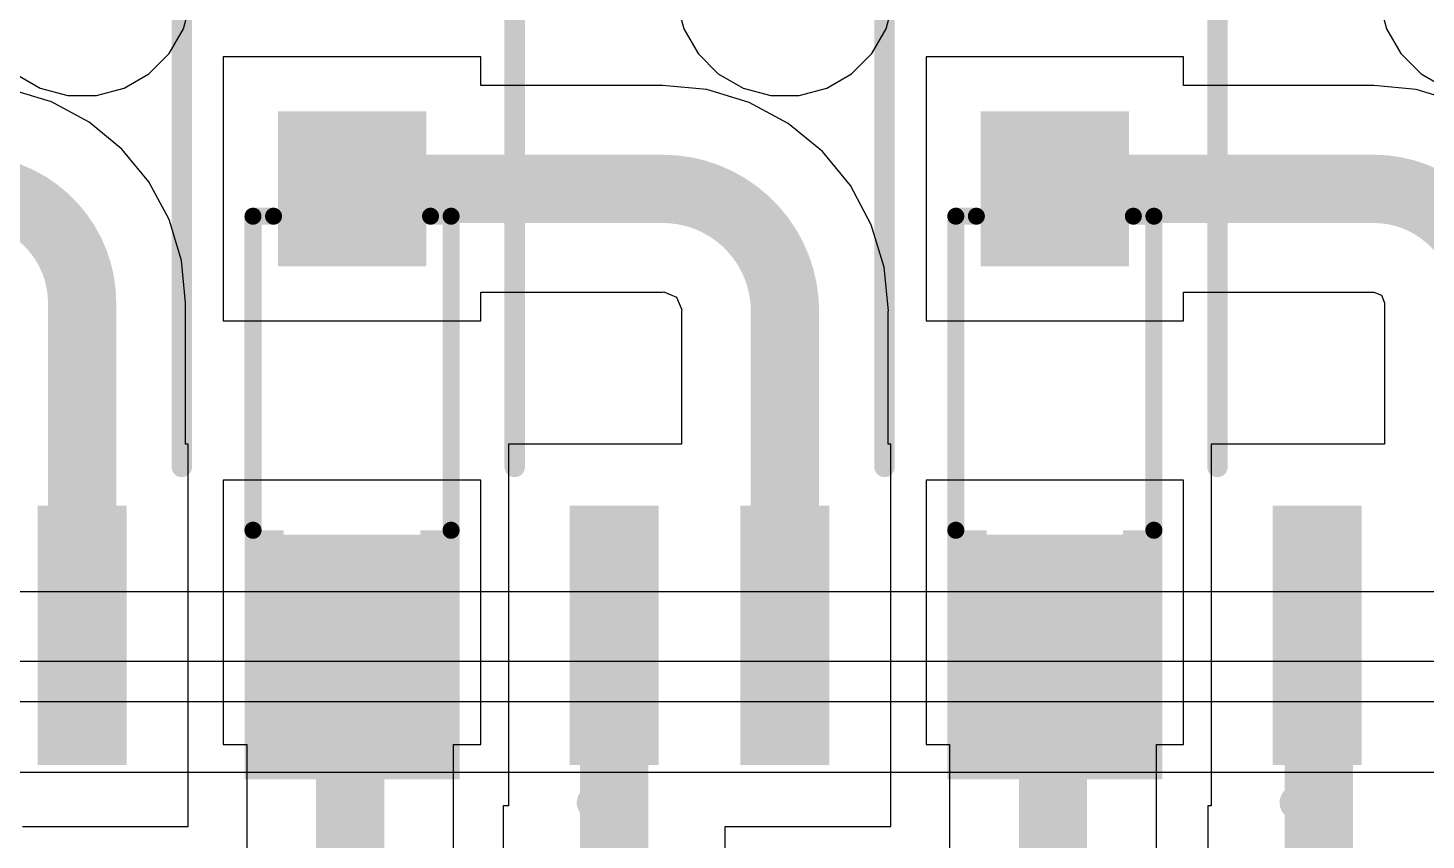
# Model space of a CAD drawing. Header units: inches. Extents: x -5 to 230, y -4 to 159.
# Drawn here: x 25.48 to 35.88, y 7.11 to 13.16 of the extents above; entities that cross this region are included whole.
import ezdxf

# ---------------------------------------------------------------- set-up
doc = ezdxf.new("R2010")
doc.units = ezdxf.units.IN
for name, color, linetype in [('Layer 1', 16, 'Continuous'), ('Layer 2', 76, 'Continuous'), ('Top Layer', 1, 'Continuous'), ('Top Overlay', 2, 'Continuous'), ('Top Paste', 8, 'Continuous'), ('Top Solder', 216, 'Continuous')]:
    doc.layers.add(name, color=color, linetype=linetype)

# ---------------------------------------------------------------- blocks, each defined once
blk = doc.blocks.new('SOIC_4_175____51')
at = {"layer": 'Top Layer'}
for points in [[(-2.31, 0.915), (-2.31, 0.355), (-4.137, 0.355), (-4.137, 0.915)], [(4.137, 0.915), (4.137, 0.355), (2.31, 0.355), (2.31, 0.915)], [(-2.31, -0.355), (-2.31, -0.915), (-4.137, -0.915), (-4.137, -0.355)], [(4.137, -0.355), (4.137, -0.915), (2.31, -0.915), (2.31, -0.355)]]:
    blk.add_hatch(color=1, dxfattribs=at).paths.add_polyline_path(points)
at = {"layer": 'Top Paste'}
for points in [[(-2.31, 0.915), (-2.31, 0.355), (-4.137, 0.355), (-4.137, 0.915)], [(4.137, 0.915), (4.137, 0.355), (2.31, 0.355), (2.31, 0.915)], [(-2.31, -0.355), (-2.31, -0.915), (-4.137, -0.915), (-4.137, -0.355)], [(4.137, -0.355), (4.137, -0.915), (2.31, -0.915), (2.31, -0.355)]]:
    blk.add_hatch(color=8, dxfattribs=at).paths.add_polyline_path(points)
at = {"layer": 'Top Solder'}
for points in [[(-2.259, 0.966), (-2.259, 0.304), (-4.188, 0.304), (-4.188, 0.966)], [(4.188, 0.966), (4.188, 0.304), (2.259, 0.304), (2.259, 0.966)], [(-2.259, -0.304), (-2.259, -0.966), (-4.188, -0.966), (-4.188, -0.304)], [(4.188, -0.304), (4.188, -0.966), (2.259, -0.966), (2.259, -0.304)]]:
    blk.add_hatch(color=216, dxfattribs=at).paths.add_polyline_path(points)
at = {"layer": 'Top Overlay'}
for points in [[(-1.971, 1.376, 0.152, 0.152, 0), (1.971, 1.376, 0.152, 0.152, 0)], [(-4.468, 0.787, 0.254, 0.254, 0), (-4.341, 0.66, 0.254, 0.254, 0)], [(-4.468, 0.787, 0.254, 0.254, 0), (-4.468, 0.533, 0.254, 0.254, 0)], [(-4.341, 0.66, 0.254, 0.254, 0), (-4.468, 0.533, 0.254, 0.254, 0)], [(-1.971, -1.376, 0.152, 0.152, 0), (1.971, -1.376, 0.152, 0.152, 0)]]:
    blk.add_lwpolyline(points, format="xyseb", dxfattribs=at)
for points in [[(-2.009, 1.376, 0.0762, 0.0762, 1), (-1.933, 1.376, 0.0762, 0.0762, 1)], [(1.933, 1.376, 0.0762, 0.0762, 1), (2.009, 1.376, 0.0762, 0.0762, 1)], [(-4.532, 0.787, 0.127, 0.127, 1), (-4.405, 0.787, 0.127, 0.127, 1)], [(-4.532, 0.787, 0.127, 0.127, 1), (-4.405, 0.787, 0.127, 0.127, 1)], [(-4.405, 0.66, 0.127, 0.127, 1), (-4.278, 0.66, 0.127, 0.127, 1)], [(-4.405, 0.66, 0.127, 0.127, 1), (-4.278, 0.66, 0.127, 0.127, 1)], [(-4.532, 0.533, 0.127, 0.127, 1), (-4.405, 0.533, 0.127, 0.127, 1)], [(-4.532, 0.533, 0.127, 0.127, 1), (-4.405, 0.533, 0.127, 0.127, 1)], [(-2.009, -1.376, 0.0762, 0.0762, 1), (-1.933, -1.376, 0.0762, 0.0762, 1)], [(1.933, -1.376, 0.0762, 0.0762, 1), (2.009, -1.376, 0.0762, 0.0762, 1)]]:
    blk.add_lwpolyline(points, format="xyseb", close=True, dxfattribs=at)
blk = doc.blocks.new('SOIC_4_175____56')
at = {"layer": 'Top Layer'}
for points in [[(-2.31, 0.915), (-2.31, 0.355), (-4.137, 0.355), (-4.137, 0.915)], [(4.137, 0.915), (4.137, 0.355), (2.31, 0.355), (2.31, 0.915)], [(-2.31, -0.355), (-2.31, -0.915), (-4.137, -0.915), (-4.137, -0.355)], [(4.137, -0.355), (4.137, -0.915), (2.31, -0.915), (2.31, -0.355)]]:
    blk.add_hatch(color=1, dxfattribs=at).paths.add_polyline_path(points)
at = {"layer": 'Top Paste'}
for points in [[(-2.31, 0.915), (-2.31, 0.355), (-4.137, 0.355), (-4.137, 0.915)], [(4.137, 0.915), (4.137, 0.355), (2.31, 0.355), (2.31, 0.915)], [(-2.31, -0.355), (-2.31, -0.915), (-4.137, -0.915), (-4.137, -0.355)], [(4.137, -0.355), (4.137, -0.915), (2.31, -0.915), (2.31, -0.355)]]:
    blk.add_hatch(color=8, dxfattribs=at).paths.add_polyline_path(points)
at = {"layer": 'Top Solder'}
for points in [[(-2.259, 0.966), (-2.259, 0.304), (-4.188, 0.304), (-4.188, 0.966)], [(4.188, 0.966), (4.188, 0.304), (2.259, 0.304), (2.259, 0.966)], [(-2.259, -0.304), (-2.259, -0.966), (-4.188, -0.966), (-4.188, -0.304)], [(4.188, -0.304), (4.188, -0.966), (2.259, -0.966), (2.259, -0.304)]]:
    blk.add_hatch(color=216, dxfattribs=at).paths.add_polyline_path(points)
at = {"layer": 'Top Overlay'}
for points in [[(-1.971, 1.376, 0.152, 0.152, 0), (1.971, 1.376, 0.152, 0.152, 0)], [(-4.468, 0.787, 0.254, 0.254, 0), (-4.341, 0.66, 0.254, 0.254, 0)], [(-4.468, 0.787, 0.254, 0.254, 0), (-4.468, 0.533, 0.254, 0.254, 0)], [(-4.341, 0.66, 0.254, 0.254, 0), (-4.468, 0.533, 0.254, 0.254, 0)], [(-1.971, -1.376, 0.152, 0.152, 0), (1.971, -1.376, 0.152, 0.152, 0)]]:
    blk.add_lwpolyline(points, format="xyseb", dxfattribs=at)
for points in [[(-2.009, 1.376, 0.0762, 0.0762, 1), (-1.933, 1.376, 0.0762, 0.0762, 1)], [(1.933, 1.376, 0.0762, 0.0762, 1), (2.009, 1.376, 0.0762, 0.0762, 1)], [(-4.532, 0.787, 0.127, 0.127, 1), (-4.405, 0.787, 0.127, 0.127, 1)], [(-4.532, 0.787, 0.127, 0.127, 1), (-4.405, 0.787, 0.127, 0.127, 1)], [(-4.405, 0.66, 0.127, 0.127, 1), (-4.278, 0.66, 0.127, 0.127, 1)], [(-4.405, 0.66, 0.127, 0.127, 1), (-4.278, 0.66, 0.127, 0.127, 1)], [(-4.532, 0.533, 0.127, 0.127, 1), (-4.405, 0.533, 0.127, 0.127, 1)], [(-4.532, 0.533, 0.127, 0.127, 1), (-4.405, 0.533, 0.127, 0.127, 1)], [(-2.009, -1.376, 0.0762, 0.0762, 1), (-1.933, -1.376, 0.0762, 0.0762, 1)], [(1.933, -1.376, 0.0762, 0.0762, 1), (2.009, -1.376, 0.0762, 0.0762, 1)]]:
    blk.add_lwpolyline(points, format="xyseb", close=True, dxfattribs=at)
blk = doc.blocks.new('SOIC_4_175____59')
at = {"layer": 'Top Layer'}
for points in [[(-2.31, 0.915), (-2.31, 0.355), (-4.137, 0.355), (-4.137, 0.915)], [(4.137, 0.915), (4.137, 0.355), (2.31, 0.355), (2.31, 0.915)], [(-2.31, -0.355), (-2.31, -0.915), (-4.137, -0.915), (-4.137, -0.355)], [(4.137, -0.355), (4.137, -0.915), (2.31, -0.915), (2.31, -0.355)]]:
    blk.add_hatch(color=1, dxfattribs=at).paths.add_polyline_path(points)
at = {"layer": 'Top Paste'}
for points in [[(-2.31, 0.915), (-2.31, 0.355), (-4.137, 0.355), (-4.137, 0.915)], [(4.137, 0.915), (4.137, 0.355), (2.31, 0.355), (2.31, 0.915)], [(-2.31, -0.355), (-2.31, -0.915), (-4.137, -0.915), (-4.137, -0.355)], [(4.137, -0.355), (4.137, -0.915), (2.31, -0.915), (2.31, -0.355)]]:
    blk.add_hatch(color=8, dxfattribs=at).paths.add_polyline_path(points)
at = {"layer": 'Top Solder'}
for points in [[(-2.259, 0.966), (-2.259, 0.304), (-4.188, 0.304), (-4.188, 0.966)], [(4.188, 0.966), (4.188, 0.304), (2.259, 0.304), (2.259, 0.966)], [(-2.259, -0.304), (-2.259, -0.966), (-4.188, -0.966), (-4.188, -0.304)], [(4.188, -0.304), (4.188, -0.966), (2.259, -0.966), (2.259, -0.304)]]:
    blk.add_hatch(color=216, dxfattribs=at).paths.add_polyline_path(points)
at = {"layer": 'Top Overlay'}
for points in [[(-1.971, 1.376, 0.152, 0.152, 0), (1.971, 1.376, 0.152, 0.152, 0)], [(-4.468, 0.787, 0.254, 0.254, 0), (-4.341, 0.66, 0.254, 0.254, 0)], [(-4.468, 0.787, 0.254, 0.254, 0), (-4.468, 0.533, 0.254, 0.254, 0)], [(-4.341, 0.66, 0.254, 0.254, 0), (-4.468, 0.533, 0.254, 0.254, 0)], [(-1.971, -1.376, 0.152, 0.152, 0), (1.971, -1.376, 0.152, 0.152, 0)]]:
    blk.add_lwpolyline(points, format="xyseb", dxfattribs=at)
for points in [[(-2.009, 1.376, 0.0762, 0.0762, 1), (-1.933, 1.376, 0.0762, 0.0762, 1)], [(1.933, 1.376, 0.0762, 0.0762, 1), (2.009, 1.376, 0.0762, 0.0762, 1)], [(-4.532, 0.787, 0.127, 0.127, 1), (-4.405, 0.787, 0.127, 0.127, 1)], [(-4.532, 0.787, 0.127, 0.127, 1), (-4.405, 0.787, 0.127, 0.127, 1)], [(-4.405, 0.66, 0.127, 0.127, 1), (-4.278, 0.66, 0.127, 0.127, 1)], [(-4.405, 0.66, 0.127, 0.127, 1), (-4.278, 0.66, 0.127, 0.127, 1)], [(-4.532, 0.533, 0.127, 0.127, 1), (-4.405, 0.533, 0.127, 0.127, 1)], [(-4.532, 0.533, 0.127, 0.127, 1), (-4.405, 0.533, 0.127, 0.127, 1)], [(-2.009, -1.376, 0.0762, 0.0762, 1), (-1.933, -1.376, 0.0762, 0.0762, 1)], [(1.933, -1.376, 0.0762, 0.0762, 1), (2.009, -1.376, 0.0762, 0.0762, 1)]]:
    blk.add_lwpolyline(points, format="xyseb", close=True, dxfattribs=at)
blk = doc.blocks.new('SOD_123_199')
at = {"layer": 'Top Layer'}
for points in [[(-1.1, 0.45), (-1.1, -0.45), (-2.05, -0.45), (-2.05, 0.45)], [(2.05, 0.45), (2.05, -0.45), (1.1, -0.45), (1.1, 0.45)]]:
    blk.add_hatch(color=1, dxfattribs=at).paths.add_polyline_path(points)
at = {"layer": 'Top Overlay'}
for points in [[(0.965, 0.508), (2.819, 0.508), (2.819, 0.8), (0.965, 0.8)], [(2.12, -0.788), (2.819, -0.788), (2.819, 0.787), (2.12, 0.787)], [(0.965, -0.8), (2.819, -0.8), (2.819, -0.508), (0.965, -0.508)]]:
    blk.add_hatch(color=2, dxfattribs=at).paths.add_polyline_path(points)
at = {"layer": 'Top Paste'}
for points in [[(-1.1, 0.45), (-1.1, -0.45), (-2.05, -0.45), (-2.05, 0.45)], [(2.05, 0.45), (2.05, -0.45), (1.1, -0.45), (1.1, 0.45)]]:
    blk.add_hatch(color=8, dxfattribs=at).paths.add_polyline_path(points)
at = {"layer": 'Top Solder'}
for points in [[(-0.998, 0.552), (-0.998, -0.552), (-2.152, -0.552), (-2.152, 0.552)], [(2.152, 0.552), (2.152, -0.552), (0.998, -0.552), (0.998, 0.552)]]:
    blk.add_hatch(color=216, dxfattribs=at).paths.add_polyline_path(points)
at = {"layer": 'Top Overlay'}
for points in [[(-1.372, 0.584, 0.127, 0.127, 0), (-1.372, 0.737, 0.127, 0.127, 0)], [(0.965, 0.737, 0.127, 0.127, 0), (-1.372, 0.737, 0.127, 0.127, 0)], [(-1.372, -0.737, 0.127, 0.127, 0), (-1.372, -0.584, 0.127, 0.127, 0)], [(0.965, -0.737, 0.127, 0.127, 0), (-1.372, -0.737, 0.127, 0.127, 0)]]:
    blk.add_lwpolyline(points, format="xyseb", dxfattribs=at)
for points in [[(-1.403, 0.737, 0.0635, 0.0635, 1), (-1.34, 0.737, 0.0635, 0.0635, 1)], [(-1.403, 0.737, 0.0635, 0.0635, 1), (-1.34, 0.737, 0.0635, 0.0635, 1)], [(0.933, 0.737, 0.0635, 0.0635, 1), (0.997, 0.737, 0.0635, 0.0635, 1)], [(-1.403, 0.584, 0.0635, 0.0635, 1), (-1.34, 0.584, 0.0635, 0.0635, 1)], [(-1.403, -0.584, 0.0635, 0.0635, 1), (-1.34, -0.584, 0.0635, 0.0635, 1)], [(-1.403, -0.737, 0.0635, 0.0635, 1), (-1.34, -0.737, 0.0635, 0.0635, 1)], [(-1.403, -0.737, 0.0635, 0.0635, 1), (-1.34, -0.737, 0.0635, 0.0635, 1)], [(0.933, -0.737, 0.0635, 0.0635, 1), (0.997, -0.737, 0.0635, 0.0635, 1)]]:
    blk.add_lwpolyline(points, format="xyseb", close=True, dxfattribs=at)
blk = doc.blocks.new('SOD_123_202')
at = {"layer": 'Top Layer'}
for points in [[(-1.1, 0.45), (-1.1, -0.45), (-2.05, -0.45), (-2.05, 0.45)], [(2.05, 0.45), (2.05, -0.45), (1.1, -0.45), (1.1, 0.45)]]:
    blk.add_hatch(color=1, dxfattribs=at).paths.add_polyline_path(points)
at = {"layer": 'Top Overlay'}
for points in [[(0.965, 0.508), (2.819, 0.508), (2.819, 0.8), (0.965, 0.8)], [(2.12, -0.787), (2.819, -0.787), (2.819, 0.788), (2.12, 0.788)], [(0.965, -0.8), (2.819, -0.8), (2.819, -0.508), (0.965, -0.508)]]:
    blk.add_hatch(color=2, dxfattribs=at).paths.add_polyline_path(points)
at = {"layer": 'Top Paste'}
for points in [[(-1.1, 0.45), (-1.1, -0.45), (-2.05, -0.45), (-2.05, 0.45)], [(2.05, 0.45), (2.05, -0.45), (1.1, -0.45), (1.1, 0.45)]]:
    blk.add_hatch(color=8, dxfattribs=at).paths.add_polyline_path(points)
at = {"layer": 'Top Solder'}
for points in [[(-0.998, 0.552), (-0.998, -0.552), (-2.152, -0.552), (-2.152, 0.552)], [(2.152, 0.552), (2.152, -0.552), (0.998, -0.552), (0.998, 0.552)]]:
    blk.add_hatch(color=216, dxfattribs=at).paths.add_polyline_path(points)
at = {"layer": 'Top Overlay'}
for points in [[(0.965, 0.737, 0.127, 0.127, 0), (-1.372, 0.737, 0.127, 0.127, 0)], [(-1.372, 0.584, 0.127, 0.127, 0), (-1.372, 0.737, 0.127, 0.127, 0)], [(-1.372, -0.737, 0.127, 0.127, 0), (-1.372, -0.584, 0.127, 0.127, 0)], [(0.965, -0.737, 0.127, 0.127, 0), (-1.372, -0.737, 0.127, 0.127, 0)]]:
    blk.add_lwpolyline(points, format="xyseb", dxfattribs=at)
for points in [[(-1.403, 0.737, 0.0635, 0.0635, 1), (-1.34, 0.737, 0.0635, 0.0635, 1)], [(-1.403, 0.737, 0.0635, 0.0635, 1), (-1.34, 0.737, 0.0635, 0.0635, 1)], [(0.933, 0.737, 0.0635, 0.0635, 1), (0.997, 0.737, 0.0635, 0.0635, 1)], [(-1.403, 0.584, 0.0635, 0.0635, 1), (-1.34, 0.584, 0.0635, 0.0635, 1)], [(-1.403, -0.584, 0.0635, 0.0635, 1), (-1.34, -0.584, 0.0635, 0.0635, 1)], [(-1.403, -0.737, 0.0635, 0.0635, 1), (-1.34, -0.737, 0.0635, 0.0635, 1)], [(-1.403, -0.737, 0.0635, 0.0635, 1), (-1.34, -0.737, 0.0635, 0.0635, 1)], [(0.933, -0.737, 0.0635, 0.0635, 1), (0.997, -0.737, 0.0635, 0.0635, 1)]]:
    blk.add_lwpolyline(points, format="xyseb", close=True, dxfattribs=at)

msp = doc.modelspace()

# ---------------------------------------------------------------- linework, layer by layer
at = {"layer": 'Layer 1'}
for p, q in [((69.692, 8.962), (-2.982, 8.962)), ((-2.982, 8.444), (69.704, 8.444))]:
    msp.add_line(p, q, dxfattribs=at)
at = {"layer": 'Layer 2'}
for p, q in [((26.632, 13.15), (26.687, 13.356)), ((30.3, 13.356), (30.355, 13.15)), ((31.861, 13.15), (31.916, 13.356)), ((35.529, 13.356), (35.584, 13.15)), ((26.526, 12.966), (26.632, 13.15)), ((30.355, 13.15), (30.461, 12.966)), ((31.755, 12.966), (31.861, 13.15)), ((35.584, 13.15), (35.69, 12.966)), ((26.375, 12.815), (26.526, 12.966)), ((30.461, 12.966), (30.612, 12.815)), ((31.604, 12.815), (31.755, 12.966)), ((35.69, 12.966), (35.841, 12.815)), ((25.383, 12.815), (25.567, 12.709)), ((26.191, 12.709), (26.375, 12.815)), ((30.612, 12.815), (30.796, 12.709)), ((31.42, 12.709), (31.604, 12.815)), ((35.841, 12.815), (36.025, 12.709)), ((25.567, 12.709), (25.773, 12.654)), ((25.985, 12.654), (26.191, 12.709)), ((30.796, 12.709), (31.002, 12.654)), ((31.214, 12.654), (31.42, 12.709)), ((25.773, 12.654), (25.985, 12.654)), ((31.002, 12.654), (31.214, 12.654)), ((74.726, 8.143), (24.046, 8.143)), ((24.563, 7.62), (75.057, 7.62))]:
    msp.add_line(p, q, dxfattribs=at)
at = {"layer": 'Top Layer'}
for p, q in [((28.845, 12.942), (26.929, 12.942)), ((26.929, 12.942), (26.929, 10.976)), ((28.845, 12.728), (28.845, 12.942)), ((34.074, 12.942), (32.158, 12.942)), ((32.158, 12.942), (32.158, 10.976)), ((34.074, 12.728), (34.074, 12.942)), ((25.65, 12.606), (25.346, 12.698)), ((30.198, 12.728), (28.845, 12.728)), ((30.526, 12.697), (30.198, 12.729)), ((30.198, 12.729), (30.198, 12.728)), ((30.841, 12.601), (30.526, 12.697)), ((35.488, 12.728), (34.074, 12.728)), ((35.804, 12.698), (35.488, 12.729)), ((35.488, 12.729), (35.488, 12.728)), ((36.108, 12.606), (35.804, 12.698)), ((25.93, 12.456), (25.65, 12.606)), ((31.131, 12.446), (30.841, 12.601)), ((26.175, 12.255), (25.93, 12.456)), ((31.386, 12.237), (31.131, 12.446)), ((26.376, 12.01), (26.175, 12.255)), ((31.595, 11.983), (31.386, 12.237)), ((26.526, 11.73), (26.376, 12.01)), ((31.75, 11.692), (31.595, 11.983)), ((26.618, 11.426), (26.526, 11.73)), ((31.846, 11.377), (31.75, 11.692)), ((26.649, 11.11), (26.618, 11.426)), ((31.878, 11.049), (31.846, 11.377)), ((28.845, 10.976), (28.845, 11.19)), ((28.845, 11.19), (30.198, 11.19)), ((30.198, 11.19), (30.207, 11.192)), ((30.207, 11.192), (30.302, 11.153)), ((30.302, 11.153), (30.341, 11.058)), ((34.074, 10.976), (34.074, 11.19)), ((34.074, 11.19), (35.488, 11.19)), ((35.488, 11.19), (35.488, 11.19)), ((35.488, 11.19), (35.545, 11.167)), ((35.545, 11.167), (35.568, 11.11)), ((26.648, 10.059), (26.648, 11.11)), ((26.648, 11.11), (26.649, 11.11)), ((30.341, 11.058), (30.339, 11.049)), ((30.339, 11.049), (30.339, 10.059)), ((31.877, 10.059), (31.877, 11.049)), ((31.877, 11.049), (31.878, 11.049)), ((35.568, 11.11), (35.568, 11.11)), ((35.568, 11.11), (35.568, 10.059)), ((26.929, 10.976), (28.845, 10.976)), ((32.158, 10.976), (34.074, 10.976)), ((26.667, 10.059), (26.648, 10.059)), ((26.667, 7.216), (26.667, 10.059)), ((30.339, 10.059), (29.05, 10.059)), ((29.05, 10.059), (29.05, 7.368)), ((31.896, 10.059), (31.877, 10.059)), ((31.896, 7.216), (31.896, 10.059)), ((35.568, 10.059), (34.279, 10.059)), ((34.279, 10.059), (34.279, 7.368)), ((28.845, 9.792), (26.929, 9.792)), ((26.929, 9.792), (26.929, 7.826)), ((28.845, 7.826), (28.845, 9.792)), ((34.074, 9.792), (32.158, 9.792)), ((32.158, 9.792), (32.158, 7.826)), ((34.074, 7.826), (34.074, 9.792)), ((26.929, 7.826), (27.105, 7.826)), ((27.105, 7.826), (27.105, 0.385)), ((28.642, 0.374), (28.642, 7.826)), ((28.642, 7.826), (28.845, 7.826)), ((32.158, 7.826), (32.333, 7.826)), ((32.333, 7.826), (32.333, 0.374)), ((33.871, 0.385), (33.871, 7.826)), ((33.871, 7.826), (34.074, 7.826)), ((29.05, 7.368), (29.012, 7.368)), ((29.012, 7.368), (29.012, 5.894)), ((34.279, 7.368), (34.254, 7.368)), ((34.254, 7.368), (34.254, 5.894)), ((25.435, 7.216), (26.667, 7.216)), ((30.663, 5.894), (30.663, 7.216)), ((30.663, 7.216), (31.896, 7.216))]:
    msp.add_line(p, q, dxfattribs=at)
for points in [[(25.03, 11.959, 0.508, 0.508, -0.414214), (25.879, 11.11, 0.508, 0.508, 0)], [(27.887, 11.959, 0.508, 0.508, 0), (30.198, 11.959, 0.508, 0.508, 0)], [(30.198, 11.959, 0.508, 0.508, -0.414214), (31.108, 11.049, 0.508, 0.508, 0)], [(33.116, 11.959, 0.508, 0.508, 0), (35.488, 11.959, 0.508, 0.508, 0)], [(35.488, 11.959, 0.508, 0.508, -0.414214), (36.337, 11.11, 0.508, 0.508, 0)], [(25.879, 8.638, 0.508, 0.508, 0), (25.879, 11.11, 0.508, 0.508, 0)], [(31.108, 8.638, 0.508, 0.508, 0), (31.108, 11.049, 0.508, 0.508, 0)], [(27.873, -1.191, 0.508, 0.508, 0), (27.873, 8.796, 0.508, 0.508, 0)], [(33.102, -1.191, 0.508, 0.508, 0), (33.102, 8.796, 0.508, 0.508, 0)], [(27.873, 8.796, 0.381, 0.381, 0), (27.887, 8.809, 0.381, 0.381, 0)], [(29.838, 6.71, 0.508, 0.508, 0), (29.838, 8.638, 0.508, 0.508, 0)], [(35.079, 6.71, 0.508, 0.508, 0), (35.079, 8.638, 0.508, 0.508, 0)]]:
    msp.add_lwpolyline(points, format="xyseb", dxfattribs=at)
for points in [[(27.76, 11.959, 0.254, 0.254, 1), (28.014, 11.959, 0.254, 0.254, 1)], [(30.071, 11.959, 0.254, 0.254, 1), (30.325, 11.959, 0.254, 0.254, 1)], [(30.071, 11.959, 0.254, 0.254, 1), (30.325, 11.959, 0.254, 0.254, 1)], [(32.989, 11.959, 0.254, 0.254, 1), (33.243, 11.959, 0.254, 0.254, 1)], [(35.361, 11.959, 0.254, 0.254, 1), (35.615, 11.959, 0.254, 0.254, 1)], [(35.361, 11.959, 0.254, 0.254, 1), (35.615, 11.959, 0.254, 0.254, 1)], [(25.752, 11.11, 0.254, 0.254, 1), (26.006, 11.11, 0.254, 0.254, 1)], [(25.752, 11.11, 0.254, 0.254, 1), (26.006, 11.11, 0.254, 0.254, 1)], [(30.981, 11.049, 0.254, 0.254, 1), (31.235, 11.049, 0.254, 0.254, 1)], [(30.981, 11.049, 0.254, 0.254, 1), (31.235, 11.049, 0.254, 0.254, 1)], [(27.746, 8.796, 0.254, 0.254, 1), (28, 8.796, 0.254, 0.254, 1)], [(32.975, 8.796, 0.254, 0.254, 1), (33.229, 8.796, 0.254, 0.254, 1)], [(27.778, 8.796, 0.191, 0.191, 1), (27.968, 8.796, 0.191, 0.191, 1)], [(27.791, 8.809, 0.191, 0.191, 1), (27.982, 8.809, 0.191, 0.191, 1)], [(25.752, 8.638, 0.254, 0.254, 1), (26.006, 8.638, 0.254, 0.254, 1)], [(29.711, 8.638, 0.254, 0.254, 1), (29.965, 8.638, 0.254, 0.254, 1)], [(30.981, 8.638, 0.254, 0.254, 1), (31.235, 8.638, 0.254, 0.254, 1)], [(34.952, 8.638, 0.254, 0.254, 1), (35.206, 8.638, 0.254, 0.254, 1)]]:
    msp.add_lwpolyline(points, format="xyseb", close=True, dxfattribs=at)

# ---------------------------------------------------------------- block references
for name, p, rotation in [('SOIC_4_175____51', (25.244, 11.861), 90), ('SOIC_4_175____56', (30.473, 11.861), 90), ('SOIC_4_175____59', (35.702, 11.861), 90), ('SOD_123_199', (27.887, 10.384), 270), ('SOD_123_202', (33.116, 10.384), 270)]:
    msp.add_blockref(name, p, dxfattribs=dict(rotation=rotation))

doc.saveas('drawing.dxf')
